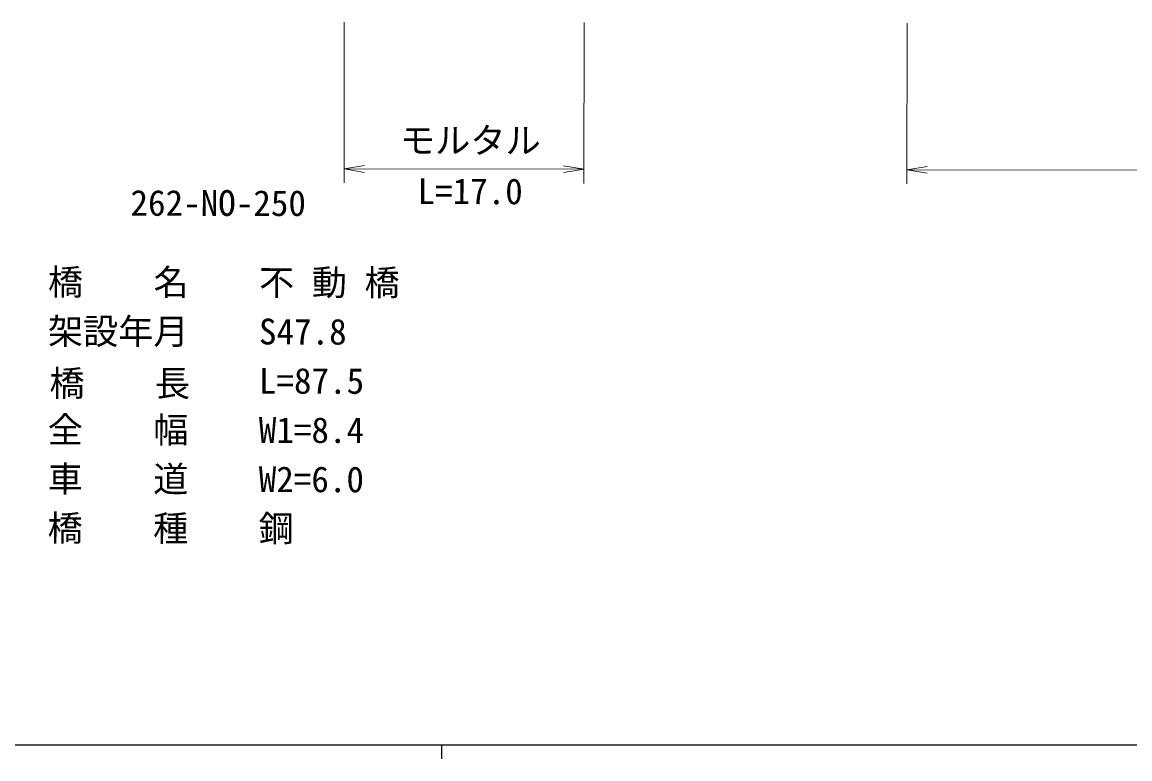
# Model space of a CAD drawing. Units: millimetres, scale not verified. Extents: x 40000 to 680000, y 20000 to 380000.
# Drawn here: x 238190 to 316914, y 204000 to 256386 of the extents above; entities that cross this region are included whole.
import ezdxf
from ezdxf.enums import TextEntityAlignment as Align

# ---------------------------------------------------------------- set-up
doc = ezdxf.new("R2010")
doc.units = ezdxf.units.MM
doc.header["$LTSCALE"] = 1000
for name, color, linetype, lineweight in [('M-STR-STR1', 1, 'Continuous', 13), ('M-STR-STR3', 7, 'Continuous', 13), ('M-TTL-BAND', 7, 'Continuous', 25)]:
    doc.layers.add(name, color=color, linetype=linetype, lineweight=lineweight)
doc.styles.add('ＭＳ ゴシック', font='')
doc.styles.get('ＭＳ ゴシック').set_extended_font_data('MS Gothic')

# ---------------------------------------------------------------- blocks, each defined once
blk = doc.blocks.new('open_arrow')
at = {"color": 0, "linetype": 'Continuous', "lineweight": -2}
blk.add_lwpolyline([(7.5, 1.25), (0, 0), (7.5, -1.25)], dxfattribs=at)

msp = doc.modelspace()

# ---------------------------------------------------------------- linework, layer by layer
at = {"layer": 'M-STR-STR3'}
for p, q in [((261084, 256386), (261064, 244950)), ((278138, 256357), (278119, 244922)), ((301082, 256319), (301063, 244884)), ((261066, 245950), (278121, 245922)), ((301064, 245884), (348257, 245805))]:
    msp.add_line(p, q, dxfattribs=at)
at = {"layer": 'M-TTL-BAND'}
for p, q in [((40000, 205000), (579000, 205000)), ((268000, 205000), (268000, 204000))]:
    msp.add_line(p, q, dxfattribs=at)

# ---------------------------------------------------------------- block references
at = {"layer": 'M-STR-STR3', "xscale": 193, "yscale": 193}
for p, rotation in [((261066, 245950), 359.9), ((278121, 245922), 179.9), ((301064, 245884), 359.9)]:
    msp.add_blockref('open_arrow', p, dxfattribs=dict(at, rotation=rotation))

# ---------------------------------------------------------------- texts
at = {"layer": 'M-STR-STR1', "style": 'ＭＳ ゴシック'}
for s, p in [('262-NO-250', (245887, 242070)), ('橋\u3000\u3000名', (240024, 236443)), ('不 動 橋', (255024, 236418)), ('架設年月', (240018, 232943)), ('S47.8', (255018, 232918)), ('橋\u3000  長', (240127, 229248)), ('L=87.5', (255013, 229418)), ('全\u3000\u3000幅', (240007, 225943)), ('W1=8.4', (255007, 225918)), ('車\u3000\u3000道', (240001, 222443)), ('W2=6.0', (255001, 222418)), ('橋\u3000\u3000種', (239995, 218943)), ('鋼', (254995, 218918))]:
    msp.add_text(s, height=1833, rotation=359.905, dxfattribs=at).set_placement(p, align=Align.BOTTOM_LEFT)
at = {"layer": 'M-STR-STR3', "style": 'ＭＳ ゴシック'}
msp.add_text('モルタル', height=1833, rotation=359.905, dxfattribs=at).set_placement((265045, 248902), align=Align.TOP_LEFT)
msp.add_text('L=17.0', height=1833, rotation=359.905, dxfattribs=at).set_placement((266285, 242900), align=Align.BOTTOM_LEFT)

doc.saveas('drawing.dxf')
